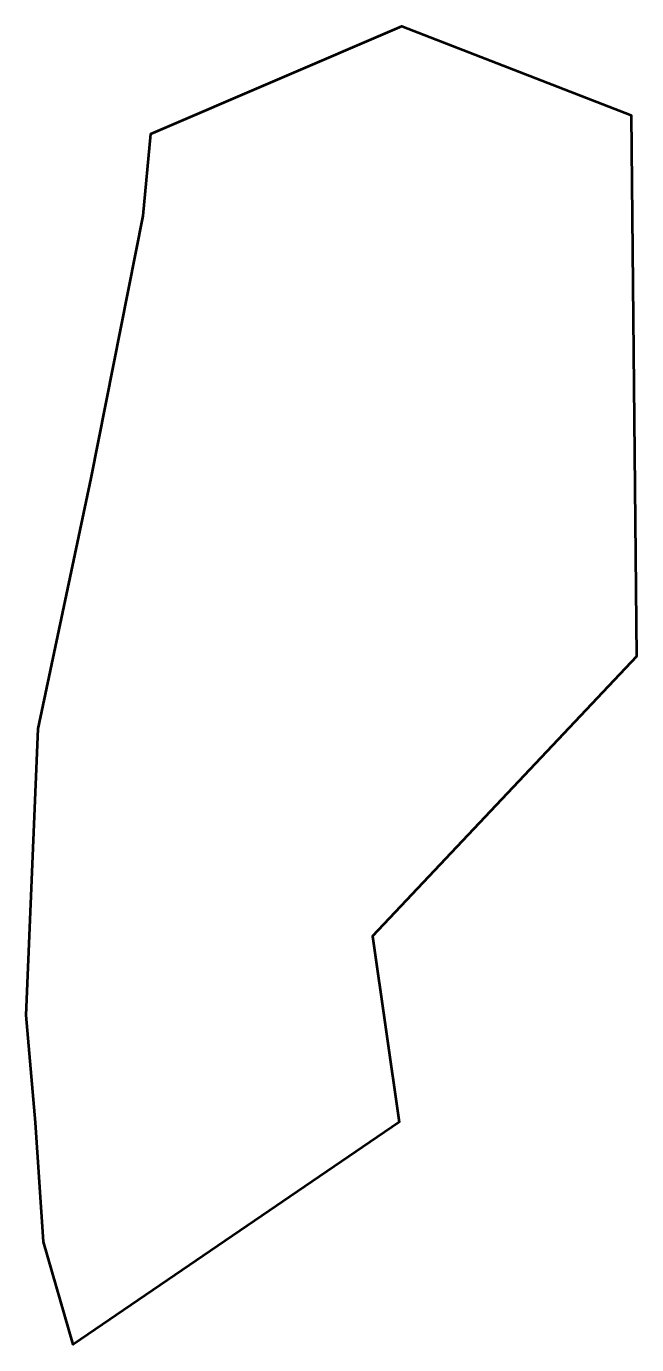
# Model space of a CAD drawing. Header units: metres. Extents: x 808235 to 808286, y 9157198 to 9157309.
import ezdxf

# ---------------------------------------------------------------- set-up
doc = ezdxf.new("R2010")
doc.units = ezdxf.units.M
doc.header["$MEASUREMENT"] = 0
doc.layers.add('2868-21061', color=1, linetype='Continuous')

msp = doc.modelspace()

# ---------------------------------------------------------------- linework, layer by layer
at = {"layer": '2868-21061', "color": 254, "lineweight": 53, "true_color": 0xcccccc}
msp.add_lwpolyline([(808240.56, 9157271), (808244.94, 9157293), (808245.57, 9157299.89), (808266.63, 9157308.89), (808285.87, 9157301.45), (808286.33, 9157256.07), (808264.17, 9157232.62), (808266.4, 9157217.01), (808239.04, 9157198.37), (808236.56, 9157207), (808235.88, 9157217), (808235.12, 9157226), (808236.12, 9157250)], close=True, dxfattribs=at)

doc.saveas('drawing.dxf')
